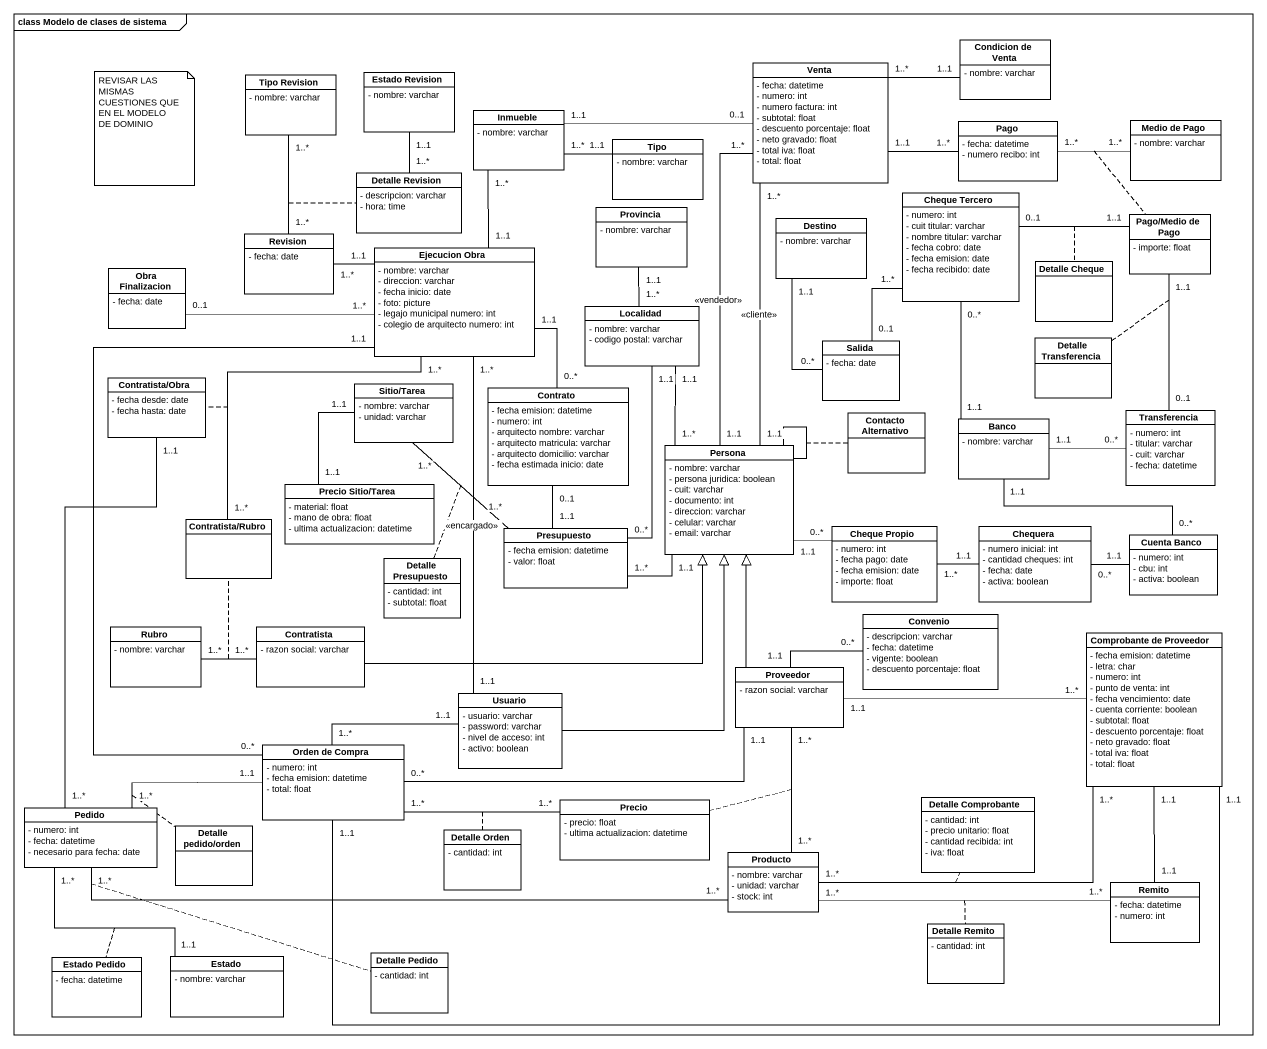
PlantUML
@startuml
mainframe class Modelo de clases de sistema
hide circle
hide empty members
skinparam classAttributeIconSize 0
class "Tipo Revision" as Tipo_Revision {
  - nombre: varchar
}
class "Estado Revision" as Estado_Revision {
  - nombre: varchar
}
class Venta {
  - fecha: datetime
  - numero: int
  - numero factura: int
  - subtotal: float
  - descuento porcentaje: float
  - neto gravado: float
  - total iva: float
  - total: float
}
class "Condicion de Venta" as Condicion_de_Venta {
  - nombre: varchar
}
class Inmueble {
  - nombre: varchar
}
class Tipo {
  - nombre: varchar
}
class Pago {
  - fecha: datetime
  - numero recibo: int
}
class "Medio de Pago" as Medio_de_Pago {
  - nombre: varchar
}
class "Detalle Revision" as Detalle_Revision {
  - descripcion: varchar
  - hora: time
}
class Provincia {
  - nombre: varchar
}
class Destino {
  - nombre: varchar
}
class "Cheque Tercero" as Cheque_Tercero {
  - numero: int
  - cuit titular: varchar
  - nombre titular: varchar
  - fecha cobro: date
  - fecha emision: date
  - fecha recibido: date
}
class "Pago/Medio de Pago" as Pago_Medio_de_Pago {
  - importe: float
}
class "Obra Finalizacion" as Obra_Finalizacion {
  - fecha: date
}
class Revision {
  - fecha: date
}
class "Ejecucion Obra" as Ejecucion_Obra {
  - nombre: varchar
  - direccion: varchar
  - fecha inicio: date
  - foto: picture
  - legajo municipal numero: int
  - colegio de arquitecto numero: int
}
class "Detalle Cheque" as Detalle_Cheque
class Localidad {
  - nombre: varchar
  - codigo postal: varchar
}
class Salida {
  - fecha: date
}
class "Detalle Transferencia" as Detalle_Transferencia
class "Contratista/Obra" as Contratista_Obra {
  - fecha desde: date
  - fecha hasta: date
}
class "Sitio/Tarea" as Sitio_Tarea {
  - nombre: varchar
  - unidad: varchar
}
class Contrato {
  - fecha emision: datetime
  - numero: int
  - arquitecto nombre: varchar
  - arquitecto matricula: varchar
  - arquitecto domicilio: varchar
  - fecha estimada inicio: date
}
class "Contacto Alternativo" as Contacto_Alternativo
class Banco {
  - nombre: varchar
}
class Transferencia {
  - numero: int
  - titular: varchar
  - cuit: varchar
  - fecha: datetime
}
class Persona {
  - nombre: varchar
  - persona juridica: boolean
  - cuit: varchar
  - documento: int
  - direccion: varchar
  - celular: varchar
  - email: varchar
}
class "Precio Sitio/Tarea" as Precio_Sitio_Tarea {
  - material: float
  - mano de obra: float
  - ultima actualizacion: datetime
}
class "Contratista/Rubro" as Contratista_Rubro
class Presupuesto {
  - fecha emision: datetime
  - valor: float
}
class "Cheque Propio" as Cheque_Propio {
  - numero: int
  - fecha pago: date
  - fecha emision: date
  - importe: float
}
class Chequera {
  - numero inicial: int
  - cantidad cheques: int
  - fecha: date
  - activa: boolean
}
class "Cuenta Banco" as Cuenta_Banco {
  - numero: int
  - cbu: int
  - activa: boolean
}
class "Detalle Presupuesto" as Detalle_Presupuesto {
  - cantidad: int
  - subtotal: float
}
class Convenio {
  - descripcion: varchar
  - fecha: datetime
  - vigente: boolean
  - descuento porcentaje: float
}
class Rubro {
  - nombre: varchar
}
class Contratista {
  - razon social: varchar
}
class "Comprobante de Proveedor" as Comprobante_de_Proveedor {
  - fecha emision: datetime
  - letra: char
  - numero: int
  - punto de venta: int
  - fecha vencimiento: date
  - cuenta corriente: boolean
  - subtotal: float
  - descuento porcentaje: float
  - neto gravado: float
  - total iva: float
  - total: float
}
class Usuario {
  - usuario: varchar
  - password: varchar
  - nivel de acceso: int
  - activo: boolean
}
class Proveedor {
  - razon social: varchar
}
class "Orden de Compra" as Orden_de_Compra {
  - numero: int
  - fecha emision: datetime
  - total: float
}
class Pedido {
  - numero: int
  - fecha: datetime
  - necesario para fecha: date
}
class Precio {
  - precio: float
  - ultima actualizacion: datetime
}
class "Detalle Comprobante" as Detalle_Comprobante {
  - cantidad: int
  - precio unitario: float
  - cantidad recibida: int
  - iva: float
}
class "Detalle pedido/orden" as Detalle_pedido_orden
class "Detalle Orden" as Detalle_Orden {
  - cantidad: int
}
class Producto {
  - nombre: varchar
  - unidad: varchar
  - stock: int
}
class Remito {
  - fecha: datetime
  - numero: int
}
class "Detalle Remito" as Detalle_Remito {
  - cantidad: int
}
class "Estado Pedido" as Estado_Pedido {
  - fecha: datetime
}
class Estado {
  - nombre: varchar
}
class "Detalle Pedido" as Detalle_Pedido {
  - cantidad: int
}
Estado_Revision "1..1" -- "1..*" Detalle_Revision
Venta "1..*" -right- "1..1" Condicion_de_Venta
Venta "1..1" -right- "1..*" Pago
Venta "1..*" -- "1..1" Persona : <<vendedor>>
Inmueble "1..1" -right- "0..1" Venta
Inmueble "1..*" -right- "1..1" Tipo
Pago "1..*" -right- "1..*" Medio_de_Pago
(Pago, Medio_de_Pago) .. Pago_Medio_de_Pago
Cheque_Tercero "0..1" -right- "1..1" Pago_Medio_de_Pago
(Cheque_Tercero, Pago_Medio_de_Pago) .. Detalle_Cheque
Cheque_Tercero "0..*" -- "1..1" Banco
Pago_Medio_de_Pago "1..1" -- "0..1" Transferencia
(Pago_Medio_de_Pago, Transferencia) .. Detalle_Transferencia
Obra_Finalizacion "0..1" -right- "1..*" Ejecucion_Obra
Revision "1..*" -up- "1..*" Tipo_Revision
(Revision, Tipo_Revision) .. Detalle_Revision
Ejecucion_Obra "1..1" -up- "1..*" Inmueble
Ejecucion_Obra "1..1" -left- "1..*" Revision
Ejecucion_Obra "1..*" -- "1..1" Usuario : <<encargado>>
Localidad "1..*" -up- "1..1" Provincia
Localidad "1..1" -- "0..*" Presupuesto
Salida "0..*" -up- "1..1" Destino
Salida "0..1" -up- "1..*" Cheque_Tercero
Sitio_Tarea "1..1" -- "1..1" Precio_Sitio_Tarea
Sitio_Tarea "1..*" -- "1..*" Presupuesto
(Sitio_Tarea, Presupuesto) .. Detalle_Presupuesto
Contrato "0..*" -up- "1..1" Ejecucion_Obra
Banco "1..1" -- "0..*" Cuenta_Banco
Transferencia "0..*" -left- "1..1" Banco
Persona "1..1" -up- "1..*" Venta : <<cliente>>
Persona "1..*" -up- "1..1" Localidad
Persona -- Persona
(Persona, Persona) .. Contacto_Alternativo
Persona "1..1" -left- "1..*" Presupuesto
Contratista_Rubro "1..*" -up- "1..*" Ejecucion_Obra
(Contratista_Rubro, Ejecucion_Obra) .. Contratista_Obra
Presupuesto "1..1" -up- "0..1" Contrato
Cheque_Propio "0..*" -left- "1..1" Persona
Chequera "1..1" -left- "1..*" Cheque_Propio
Cuenta_Banco "1..1" -left- "0..*" Chequera
Convenio "0..*" -left- "1..1" Proveedor
Rubro "1..*" -right- "1..*" Contratista
(Rubro, Contratista) .. Contratista_Rubro
Contratista -right-|> Persona
Comprobante_de_Proveedor "1..1" -left- "1..1" Orden_de_Compra
Usuario -up-|> Persona
Usuario "1..1" -left- "1..*" Orden_de_Compra
Proveedor -up-|> Persona
Proveedor "1..1" -right- "1..*" Comprobante_de_Proveedor
Proveedor "1..1" -left- "0..*" Orden_de_Compra
Proveedor "1..*" -- "1..*" Producto
(Proveedor, Producto) .. Precio
Orden_de_Compra "0..*" -up- "1..1" Ejecucion_Obra
Orden_de_Compra "1..*" -right- "1..*" Precio
(Orden_de_Compra, Precio) .. Detalle_Orden
Pedido "1..*" -up- "1..1" Contratista_Obra
Pedido "1..*" -right- "1..1" Orden_de_Compra
(Pedido, Orden_de_Compra) .. Detalle_pedido_orden
Pedido "1..*" -right- "1..*" Producto
(Pedido, Producto) .. Detalle_Pedido
Pedido "1..*" -- "1..1" Estado
(Pedido, Estado) .. Estado_Pedido
Producto "1..*" -right- "1..*" Comprobante_de_Proveedor
(Producto, Comprobante_de_Proveedor) .. Detalle_Comprobante
Remito "1..1" -up- "1..1" Comprobante_de_Proveedor
Remito "1..*" -left- "1..*" Producto
(Remito, Producto) .. Detalle_Remito
note as N1
  REVISAR LAS MISMAS CUESTIONES QUE EN EL MODELO DE DOMINIO
end note
@enduml
